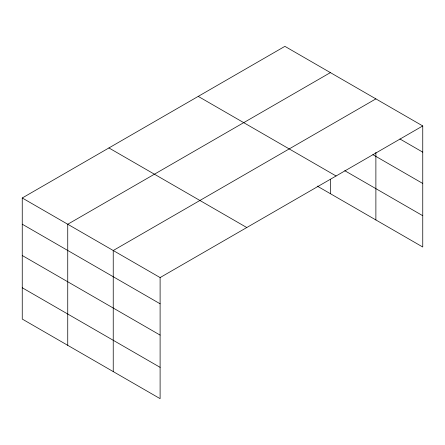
<?xml version="1.0" encoding="UTF-8"?>
<svg xmlns="http://www.w3.org/2000/svg" width="445" height="445" viewBox="0 0 445 445"><rect width="100%" height="100%" fill="white"/><g stroke="black" fill="none" stroke-linecap="round" stroke-linejoin="round"><path stroke-width="0.67" d="M422.75 125.941L284.895 46.347L22.25 197.986L22.25 319.059L160.105 398.653L160.105 277.574L422.75 125.941L422.75 247.014L317.218 186.088M330.39 72.613L67.74 224.252L67.74 345.326M375.88 98.879L113.236 250.518L113.236 371.592M399.916 138.974L422.75 152.157M372.888 154.671L422.75 183.457M344.753 170.68L422.75 215.708M198.225 96.387L336.075 175.981M108.925 147.946L246.775 227.534M22.25 197.986L160.105 277.574M22.25 224.202L160.105 303.79M22.25 255.508L160.105 335.096M22.25 287.759L160.105 367.348M375.88 152.318L375.88 219.952M330.39 179.396L330.39 193.686"/></g></svg>
